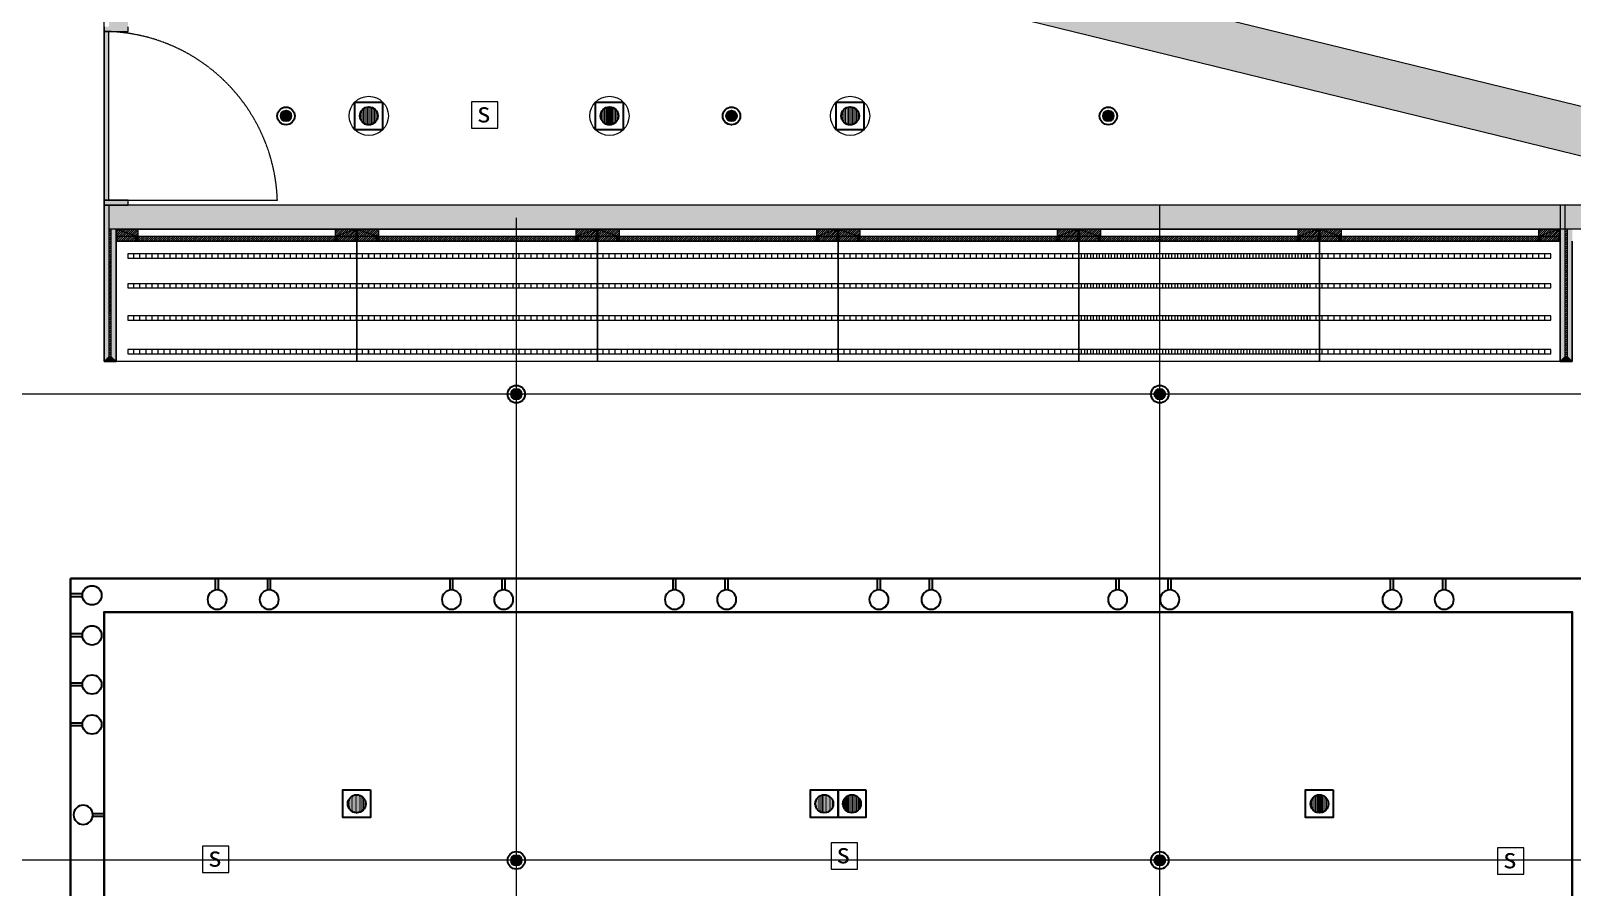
# Model space of a CAD drawing. Header units: millimetres. Extents: x 346472 to 732256, y -34068 to -15883.
# Drawn here: x 610642 to 617046, y -26308 to -22753 of the extents above; entities that cross this region are included whole.
import ezdxf

# ---------------------------------------------------------------- set-up
doc = ezdxf.new("R2010")
doc.units = ezdxf.units.MM
doc.header["$LTSCALE"] = 7
doc.linetypes.add('DASH', pattern=[0.35, 0.25, -0.1])
doc.linetypes.add('TRATTEGGIATA2', pattern=[9.525, 6.35, -3.175])
doc.layers.get('0').update_dxf_attribs({"lineweight": 0})
for name, color, linetype, lineweight in [('black lacquared metal', 1, 'Continuous', 9), ('EA7 FLOOR', 253, 'Continuous', 5), ('EA7 furniture', 7, 'Continuous', 5), ('LIGHTING LAY OUT', 1, 'Continuous', 18), ('materials', 1, 'Continuous', 40), ('QUOTE', 251, 'Continuous', 5), ('文字', 6, 'Continuous', 5), ('烟感喷淋', 5, 'Continuous', 0)]:
    doc.layers.add(name, color=color, linetype=linetype, lineweight=lineweight)
for name, color, linetype in [('LD_light', 253, 'Continuous'), ('mdf panels', 7, 'Continuous'), ('WALL', 7, 'Continuous'), ('walls', 7, 'Continuous'), ('消防', 5, 'Continuous')]:
    doc.layers.add(name, color=color, linetype=linetype)
doc.styles.add('图签-仿宋', font='')
doc.styles.get('图签-仿宋').set_extended_font_data('FangSong_GB2312')

# ---------------------------------------------------------------- blocks, each defined once
blk = doc.blocks.new('VIVO-M_F')
at = {"layer": 'LD_light', "color": 1}
for p, q in [((10141.08, -318.12), (10141.08, -312.06)), ((10141.08, -312.06), (10142.58, -312.06)), ((10142.58, -318.12), (10142.58, -312.06))]:
    blk.add_line(p, q, dxfattribs=at)
blk.add_circle((10141.83, -323.06), 5, dxfattribs=at)
blk = doc.blocks.new('Single Rec_1')
at = {"layer": 'LD_light'}
h = blk.add_hatch(dxfattribs=at)
h.set_pattern_fill('DOTS', color=1, scale=10, style=0)
h.set_pattern_definition([(0, (-51.6286, 0), (0.3125, 0.625), [0, -0.625])])
h.paths.add_polyline_path([(10111.94, -501.53, 1), (10103.73, -501.53, 1)])
at = {"layer": 'LD_light', "color": 1}
blk.add_lwpolyline([(10101.49, -495.18), (10114.19, -495.18), (10114.19, -507.88), (10101.49, -507.88)], close=True, dxfattribs=at)
blk.add_circle((10107.84, -501.53), 4.11, dxfattribs=at)
blk = doc.blocks.new('A$C1A5804E3')
at = {"color": 5, "ltscale": 2}
blk.add_lwpolyline([(-699236, -432956), (-698936, -432956), (-698936, -432656), (-699236, -432656)], close=True, dxfattribs=at)
at = {"color": 5, "ltscale": 2, "style": '图签-仿宋'}
blk.add_text('s', height=232, dxfattribs=at).set_placement((-699174, -432889))
blk = doc.blocks.new('12333')
at = {"layer": 'LD_light'}
h = blk.add_hatch(dxfattribs=at)
h.set_pattern_fill('DOTS', color=6, scale=90.551181, angle=-90, style=0)
h.set_pattern_definition([(270, (572990.7953, 65339.9095), (5.65944882, -2.8297244), [0, -5.65944882])])
h.paths.add_polyline_path([(568486.6, -26655.3, 1), (568412.2, -26655.3, 1)])
at = {"layer": 'LD_light', "color": 6, "elevation": -2.1}
blk.add_lwpolyline([(568506.9, -26597.8), (568506.9, -26712.8), (568391.9, -26712.8), (568391.9, -26597.8)], close=True, dxfattribs=at)
at = {"layer": 'LD_light', "color": 6}
blk.add_circle((568449.4, -26655.3, -2.1), 37.2, dxfattribs=at)
at = {"layer": 'QUOTE', "color": 6, "lineweight": 5}
blk.add_circle((568449.4, -26655.3, -2.1), 81.3, dxfattribs=at)

msp = doc.modelspace()

# ---------------------------------------------------------------- hatches: boundary and pattern name
at = {"lineweight": 5, "ltscale": 100}
h = msp.add_hatch(color=8, dxfattribs=at)
h.dxf.hatch_style = 1
h.paths.add_polyline_path([(611906.2, -23576.3), (611994.2, -23576.3), (611906.2, -23606.3)], flags=17)
h.paths.add_polyline_path([(611994.2, -23576.3), (611994.2, -23606.3), (611906.2, -23606.3)])
h.paths.add_polyline_path([(611916.2, -23606.3), (611994.2, -23606.3), (611994.2, -23626.3), (611916.2, -23626.3)])
h.paths.add_polyline_path([(610998.2, -23606.3), (611906.2, -23606.3), (611906.2, -23626.3), (610998.2, -23626.3)])
h.paths.add_polyline_path([(610998.2, -23576.3), (611086.2, -23576.3), (611086.2, -23606.3)], flags=17)
h.paths.add_polyline_path([(610998.2, -23576.3), (611086.2, -23606.3), (610998.2, -23606.3)])
h = msp.add_hatch(color=8, dxfattribs=at)
h.dxf.hatch_style = 1
h.paths.add_polyline_path([(612906.2, -23576.3), (612994.2, -23576.3), (612906.2, -23606.3)], flags=17)
h.paths.add_polyline_path([(612994.2, -23576.3), (612994.2, -23606.3), (612906.2, -23606.3)])
h.paths.add_polyline_path([(612916.2, -23606.3), (612994.2, -23606.3), (612994.2, -23626.3), (612916.2, -23626.3)])
h.paths.add_polyline_path([(611998.2, -23606.3), (612906.2, -23606.3), (612906.2, -23626.3), (611998.2, -23626.3)])
h.paths.add_polyline_path([(611998.2, -23576.3), (612086.2, -23576.3), (612086.2, -23606.3)], flags=17)
h.paths.add_polyline_path([(611998.2, -23576.3), (612086.2, -23606.3), (611998.2, -23606.3)])
h = msp.add_hatch(color=8, dxfattribs=at)
h.dxf.hatch_style = 1
h.paths.add_polyline_path([(613906.2, -23576.3), (613994.2, -23576.3), (613906.2, -23606.3)], flags=17)
h.paths.add_polyline_path([(613994.2, -23576.3), (613994.2, -23606.3), (613906.2, -23606.3)])
h.paths.add_polyline_path([(613916.2, -23606.3), (613994.2, -23606.3), (613994.2, -23626.3), (613916.2, -23626.3)])
h.paths.add_polyline_path([(612998.2, -23606.3), (613906.2, -23606.3), (613906.2, -23626.3), (612998.2, -23626.3)])
h.paths.add_polyline_path([(612998.2, -23576.3), (613086.2, -23576.3), (613086.2, -23606.3)], flags=17)
h.paths.add_polyline_path([(612998.2, -23576.3), (613086.2, -23606.3), (612998.2, -23606.3)])
h = msp.add_hatch(color=8, dxfattribs=at)
h.dxf.hatch_style = 1
h.paths.add_polyline_path([(614906.2, -23576.3), (614994.2, -23576.3), (614906.2, -23606.3)], flags=17)
h.paths.add_polyline_path([(614994.2, -23576.3), (614994.2, -23606.3), (614906.2, -23606.3)])
h.paths.add_polyline_path([(614916.2, -23606.3), (614994.2, -23606.3), (614994.2, -23626.3), (614916.2, -23626.3)])
h.paths.add_polyline_path([(613998.2, -23606.3), (614906.2, -23606.3), (614906.2, -23626.3), (613998.2, -23626.3)])
h.paths.add_polyline_path([(613998.2, -23576.3), (614086.2, -23576.3), (614086.2, -23606.3)], flags=17)
h.paths.add_polyline_path([(613998.2, -23576.3), (614086.2, -23606.3), (613998.2, -23606.3)])
h = msp.add_hatch(color=8, dxfattribs=at)
h.dxf.hatch_style = 1
h.paths.add_polyline_path([(615906.2, -23576.3), (615994.2, -23576.3), (615906.2, -23606.3)], flags=17)
h.paths.add_polyline_path([(615994.2, -23576.3), (615994.2, -23606.3), (615906.2, -23606.3)])
h.paths.add_polyline_path([(615916.2, -23606.3), (615994.2, -23606.3), (615994.2, -23626.3), (615916.2, -23626.3)])
h.paths.add_polyline_path([(614998.2, -23606.3), (615906.2, -23606.3), (615906.2, -23626.3), (614998.2, -23626.3)])
h.paths.add_polyline_path([(614998.2, -23576.3), (615086.2, -23576.3), (615086.2, -23606.3)], flags=17)
h.paths.add_polyline_path([(614998.2, -23576.3), (615086.2, -23606.3), (614998.2, -23606.3)])
h = msp.add_hatch(color=8, dxfattribs=at)
h.dxf.hatch_style = 1
h.paths.add_polyline_path([(616906.2, -23576.3), (616994.2, -23576.3), (616906.2, -23606.3)], flags=17)
h.paths.add_polyline_path([(616994.2, -23576.3), (616994.2, -23606.3), (616906.2, -23606.3)])
h.paths.add_polyline_path([(616916.2, -23606.3), (616994.2, -23606.3), (616994.2, -23626.3), (616916.2, -23626.3)])
h.paths.add_polyline_path([(615998.2, -23606.3), (616906.2, -23606.3), (616906.2, -23626.3), (615998.2, -23626.3)])
h.paths.add_polyline_path([(615998.2, -23576.3), (616086.2, -23576.3), (616086.2, -23606.3)], flags=17)
h.paths.add_polyline_path([(615998.2, -23576.3), (616086.2, -23606.3), (615998.2, -23606.3)])
at = {"layer": 'EA7 furniture', "lineweight": 5}
h = msp.add_hatch(color=8, dxfattribs=at)
h.dxf.hatch_style = 1
h.paths.add_polyline_path([(611046.2, -23456.3), (610966.2, -23456.3), (610946.2, -23456.3), (610946.2, -23476.3), (611046.2, -23476.3)])
h.paths.add_polyline_path([(611046.2, -22736.3), (610946.2, -22736.3), (610946.2, -22756.3), (611046.2, -22756.3)])
at = {"layer": 'LIGHTING LAY OUT'}
h = msp.add_hatch(dxfattribs=at)
h.set_pattern_fill('ACAD_ISO08W100', color=8, scale=5, angle=-90)
h.set_pattern_definition([(270, (804469.045, -15654.064), (25, -2e-14), [120, -15, 30, -15])])
h.paths.add_polyline_path([(612994.9, -23679.1), (611044.4, -23679.1), (611044.4, -23696.6), (612994.9, -23696.6)])
h = msp.add_hatch(dxfattribs=at)
h.set_pattern_fill('ACAD_ISO08W100', color=8, scale=5, angle=-90)
h.set_pattern_definition([(270, (805469.045, -15654.064), (25, -2e-14), [120, -15, 30, -15])])
h.paths.add_polyline_path([(613994.9, -23679.1), (612044.4, -23679.1), (612044.4, -23696.6), (613994.9, -23696.6)])
h = msp.add_hatch(dxfattribs=at)
h.set_pattern_fill('ACAD_ISO08W100', color=8, scale=5, angle=-90)
h.set_pattern_definition([(270, (807419.582, -15654.064), (25, -2e-14), [120, -15, 30, -15])])
h.paths.add_polyline_path([(615945.4, -23679.1), (613994.9, -23679.1), (613994.9, -23696.6), (615945.4, -23696.6)])
h = msp.add_hatch(dxfattribs=at)
h.set_pattern_fill('ACAD_ISO08W100', color=8, scale=5, angle=-90)
h.set_pattern_definition([(270, (808431.14, -15654.064), (25, -2e-14), [120, -15, 30, -15])])
h.paths.add_polyline_path([(616957, -23679.1), (615006.5, -23679.1), (615006.5, -23696.6), (616957, -23696.6)])
h = msp.add_hatch(dxfattribs=at)
h.set_pattern_fill('ACAD_ISO08W100', color=8, scale=5, angle=-90)
h.set_pattern_definition([(270, (804469.045, -15777.837), (25, -2e-14), [120, -15, 30, -15])])
h.paths.add_polyline_path([(612994.9, -23802.9), (611044.4, -23802.9), (611044.4, -23820.4), (612994.9, -23820.4)])
h = msp.add_hatch(dxfattribs=at)
h.set_pattern_fill('ACAD_ISO08W100', color=8, scale=5, angle=-90)
h.set_pattern_definition([(270, (805469.045, -15777.837), (25, -2e-14), [120, -15, 30, -15])])
h.paths.add_polyline_path([(613994.9, -23802.9), (612044.4, -23802.9), (612044.4, -23820.4), (613994.9, -23820.4)])
h = msp.add_hatch(dxfattribs=at)
h.set_pattern_fill('ACAD_ISO08W100', color=8, scale=5, angle=-90)
h.set_pattern_definition([(270, (807419.582, -15777.837), (25, -2e-14), [120, -15, 30, -15])])
h.paths.add_polyline_path([(615945.4, -23802.9), (613994.9, -23802.9), (613994.9, -23820.4), (615945.4, -23820.4)])
h = msp.add_hatch(dxfattribs=at)
h.set_pattern_fill('ACAD_ISO08W100', color=8, scale=5, angle=-90)
h.set_pattern_definition([(270, (808431.14, -15777.837), (25, -2e-14), [120, -15, 30, -15])])
h.paths.add_polyline_path([(616957, -23802.9), (615006.5, -23802.9), (615006.5, -23820.4), (616957, -23820.4)])
h = msp.add_hatch(dxfattribs=at)
h.set_pattern_fill('ACAD_ISO08W100', color=8, scale=5, angle=-90)
h.set_pattern_definition([(270, (804469.045, -15911.254), (25, -2e-14), [120, -15, 30, -15])])
h.paths.add_polyline_path([(612994.9, -23936.3), (611044.4, -23936.3), (611044.4, -23953.8), (612994.9, -23953.8)])
h = msp.add_hatch(dxfattribs=at)
h.set_pattern_fill('ACAD_ISO08W100', color=8, scale=5, angle=-90)
h.set_pattern_definition([(270, (805469.045, -15911.254), (25, -2e-14), [120, -15, 30, -15])])
h.paths.add_polyline_path([(613994.9, -23936.3), (612044.4, -23936.3), (612044.4, -23953.8), (613994.9, -23953.8)])
h = msp.add_hatch(dxfattribs=at)
h.set_pattern_fill('ACAD_ISO08W100', color=8, scale=5, angle=-90)
h.set_pattern_definition([(270, (807419.582, -15911.254), (25, -2e-14), [120, -15, 30, -15])])
h.paths.add_polyline_path([(615945.4, -23936.3), (613994.9, -23936.3), (613994.9, -23953.8), (615945.4, -23953.8)])
h = msp.add_hatch(dxfattribs=at)
h.set_pattern_fill('ACAD_ISO08W100', color=8, scale=5, angle=-90)
h.set_pattern_definition([(270, (808431.14, -15911.254), (25, -2e-14), [120, -15, 30, -15])])
h.paths.add_polyline_path([(616957, -23936.3), (615006.5, -23936.3), (615006.5, -23953.8), (616957, -23953.8)])
h = msp.add_hatch(dxfattribs=at)
h.set_pattern_fill('ACAD_ISO08W100', color=8, scale=5, angle=-90)
h.set_pattern_definition([(270, (804469.045, -16050.827), (25, -2e-14), [120, -15, 30, -15])])
h.paths.add_polyline_path([(612994.9, -24075.9), (611044.4, -24075.9), (611044.4, -24093.4), (612994.9, -24093.4)])
h = msp.add_hatch(dxfattribs=at)
h.set_pattern_fill('ACAD_ISO08W100', color=8, scale=5, angle=-90)
h.set_pattern_definition([(270, (805469.045, -16050.827), (25, -2e-14), [120, -15, 30, -15])])
h.paths.add_polyline_path([(613994.9, -24075.9), (612044.4, -24075.9), (612044.4, -24093.4), (613994.9, -24093.4)])
h = msp.add_hatch(dxfattribs=at)
h.set_pattern_fill('ACAD_ISO08W100', color=8, scale=5, angle=-90)
h.set_pattern_definition([(270, (807419.582, -16050.827), (25, -2e-14), [120, -15, 30, -15])])
h.paths.add_polyline_path([(615945.4, -24075.9), (613994.9, -24075.9), (613994.9, -24093.4), (615945.4, -24093.4)])
h = msp.add_hatch(dxfattribs=at)
h.set_pattern_fill('ACAD_ISO08W100', color=8, scale=5, angle=-90)
h.set_pattern_definition([(270, (808431.14, -16050.827), (25, -2e-14), [120, -15, 30, -15])])
h.paths.add_polyline_path([(616957, -24075.9), (615006.5, -24075.9), (615006.5, -24093.4), (616957, -24093.4)])
at = {"layer": 'mdf panels', "lineweight": 5}
h = msp.add_hatch(dxfattribs=at)
h.set_pattern_fill('ANSI31', color=8, scale=2)
h.set_pattern_definition([(45, (522135.709, -38311.0185), (-4.49012806, 4.49012806), [])])
h.paths.add_polyline_path([(611076.2, -23606.3), (610998.2, -23606.3), (610998.2, -23626.3), (611076.2, -23626.3)])
h.paths.add_polyline_path([(611086.2, -23576.3), (610998.2, -23576.3), (611086.2, -23606.3)], flags=17)
h.paths.add_polyline_path([(610998.2, -23576.3), (610998.2, -23606.3), (611076.2, -23606.3), (611086.2, -23606.3)], flags=17)
h.paths.add_polyline_path([(611994.2, -23576.3), (611906.2, -23576.3), (611994.2, -23606.3)], flags=17)
h.paths.add_polyline_path([(611906.2, -23576.3), (611906.2, -23606.3), (611994.2, -23606.3)], flags=17)
h.paths.add_polyline_path([(611906.2, -23626.3), (611906.2, -23606.3), (611086.2, -23606.3), (611086.2, -23626.3)])
h.paths.add_polyline_path([(611916.2, -23606.3), (611916.2, -23626.3), (611994.2, -23626.3), (611994.2, -23606.3)])
h = msp.add_hatch(dxfattribs=at)
h.set_pattern_fill('ANSI31', color=8, scale=2)
h.set_pattern_definition([(45, (523135.709, -38311.0185), (-4.49012806, 4.49012806), [])])
h.paths.add_polyline_path([(612076.2, -23606.3), (611998.2, -23606.3), (611998.2, -23626.3), (612076.2, -23626.3)])
h.paths.add_polyline_path([(612086.2, -23576.3), (611998.2, -23576.3), (612086.2, -23606.3)], flags=17)
h.paths.add_polyline_path([(611998.2, -23576.3), (611998.2, -23606.3), (612076.2, -23606.3), (612086.2, -23606.3)], flags=17)
h.paths.add_polyline_path([(612994.2, -23576.3), (612906.2, -23576.3), (612994.2, -23606.3)], flags=17)
h.paths.add_polyline_path([(612906.2, -23576.3), (612906.2, -23606.3), (612994.2, -23606.3)], flags=17)
h.paths.add_polyline_path([(612906.2, -23626.3), (612906.2, -23606.3), (612086.2, -23606.3), (612086.2, -23626.3)])
h.paths.add_polyline_path([(612916.2, -23606.3), (612916.2, -23626.3), (612994.2, -23626.3), (612994.2, -23606.3)])
h = msp.add_hatch(dxfattribs=at)
h.set_pattern_fill('ANSI31', color=8, scale=2)
h.set_pattern_definition([(45, (524135.709, -38311.0185), (-4.49012806, 4.49012806), [])])
h.paths.add_polyline_path([(613076.2, -23606.3), (612998.2, -23606.3), (612998.2, -23626.3), (613076.2, -23626.3)])
h.paths.add_polyline_path([(613086.2, -23576.3), (612998.2, -23576.3), (613086.2, -23606.3)], flags=17)
h.paths.add_polyline_path([(612998.2, -23576.3), (612998.2, -23606.3), (613076.2, -23606.3), (613086.2, -23606.3)], flags=17)
h.paths.add_polyline_path([(613994.2, -23576.3), (613906.2, -23576.3), (613994.2, -23606.3)], flags=17)
h.paths.add_polyline_path([(613906.2, -23576.3), (613906.2, -23606.3), (613994.2, -23606.3)], flags=17)
h.paths.add_polyline_path([(613906.2, -23626.3), (613906.2, -23606.3), (613086.2, -23606.3), (613086.2, -23626.3)])
h.paths.add_polyline_path([(613916.2, -23606.3), (613916.2, -23626.3), (613994.2, -23626.3), (613994.2, -23606.3)])
h = msp.add_hatch(dxfattribs=at)
h.set_pattern_fill('ANSI31', color=8, scale=2)
h.set_pattern_definition([(45, (525135.709, -38311.0185), (-4.49012806, 4.49012806), [])])
h.paths.add_polyline_path([(614076.2, -23606.3), (613998.2, -23606.3), (613998.2, -23626.3), (614076.2, -23626.3)])
h.paths.add_polyline_path([(614086.2, -23576.3), (613998.2, -23576.3), (614086.2, -23606.3)], flags=17)
h.paths.add_polyline_path([(613998.2, -23576.3), (613998.2, -23606.3), (614076.2, -23606.3), (614086.2, -23606.3)], flags=17)
h.paths.add_polyline_path([(614994.2, -23576.3), (614906.2, -23576.3), (614994.2, -23606.3)], flags=17)
h.paths.add_polyline_path([(614906.2, -23576.3), (614906.2, -23606.3), (614994.2, -23606.3)], flags=17)
h.paths.add_polyline_path([(614906.2, -23626.3), (614906.2, -23606.3), (614086.2, -23606.3), (614086.2, -23626.3)])
h.paths.add_polyline_path([(614916.2, -23606.3), (614916.2, -23626.3), (614994.2, -23626.3), (614994.2, -23606.3)])
h = msp.add_hatch(dxfattribs=at)
h.set_pattern_fill('ANSI31', color=8, scale=2)
h.set_pattern_definition([(45, (526135.709, -38311.0185), (-4.49012806, 4.49012806), [])])
h.paths.add_polyline_path([(615076.2, -23606.3), (614998.2, -23606.3), (614998.2, -23626.3), (615076.2, -23626.3)])
h.paths.add_polyline_path([(615086.2, -23576.3), (614998.2, -23576.3), (615086.2, -23606.3)], flags=17)
h.paths.add_polyline_path([(614998.2, -23576.3), (614998.2, -23606.3), (615076.2, -23606.3), (615086.2, -23606.3)], flags=17)
h.paths.add_polyline_path([(615994.2, -23576.3), (615906.2, -23576.3), (615994.2, -23606.3)], flags=17)
h.paths.add_polyline_path([(615906.2, -23576.3), (615906.2, -23606.3), (615994.2, -23606.3)], flags=17)
h.paths.add_polyline_path([(615906.2, -23626.3), (615906.2, -23606.3), (615086.2, -23606.3), (615086.2, -23626.3)])
h.paths.add_polyline_path([(615916.2, -23606.3), (615916.2, -23626.3), (615994.2, -23626.3), (615994.2, -23606.3)])
h = msp.add_hatch(dxfattribs=at)
h.set_pattern_fill('ANSI31', color=8, scale=2)
h.set_pattern_definition([(45, (527135.709, -38311.0185), (-4.49012806, 4.49012806), [])])
h.paths.add_polyline_path([(616076.2, -23606.3), (615998.2, -23606.3), (615998.2, -23626.3), (616076.2, -23626.3)])
h.paths.add_polyline_path([(616086.2, -23576.3), (615998.2, -23576.3), (616086.2, -23606.3)], flags=17)
h.paths.add_polyline_path([(615998.2, -23576.3), (615998.2, -23606.3), (616076.2, -23606.3), (616086.2, -23606.3)], flags=17)
h.paths.add_polyline_path([(616994.2, -23576.3), (616906.2, -23576.3), (616994.2, -23606.3)], flags=17)
h.paths.add_polyline_path([(616906.2, -23576.3), (616906.2, -23606.3), (616994.2, -23606.3)], flags=17)
h.paths.add_polyline_path([(616906.2, -23626.3), (616906.2, -23606.3), (616086.2, -23606.3), (616086.2, -23626.3)])
h.paths.add_polyline_path([(616916.2, -23606.3), (616916.2, -23626.3), (616994.2, -23626.3), (616994.2, -23606.3)])
at = {"layer": 'WALL', "lineweight": 5}
h = msp.add_hatch(color=8, dxfattribs=at)
h.dxf.hatch_style = 1
h.paths.add_polyline_path([(610966.2, -22756.3), (610946.2, -22756.3), (610946.2, -23456.3), (610966.2, -23456.3)])
h = msp.add_hatch(color=8, dxfattribs=at)
h.dxf.hatch_style = 1
h.paths.add_polyline_path([(610966.2, -24106.3), (610946.2, -24126.3), (610946.2, -23476.3), (610966.2, -23476.3)])
h = msp.add_hatch(color=8, dxfattribs=at)
h.dxf.hatch_style = 1
h.paths.add_polyline_path([(610976.2, -24106.3), (610996.2, -24126.3), (610996.2, -23577), (610976.2, -23577)])
h = msp.add_hatch(color=8, dxfattribs=at)
h.dxf.hatch_style = 1
h.paths.add_polyline_path([(617016.2, -24106.3), (616996.2, -24126.3), (616996.2, -23576.3), (617016.2, -23576.3)])
h = msp.add_hatch(color=8, dxfattribs=at)
h.dxf.hatch_style = 1
h.paths.add_polyline_path([(617026.2, -24106.3), (617046.2, -24126.3), (617046.2, -23577), (617026.2, -23577)])
h = msp.add_hatch(color=8, dxfattribs=at)
h.dxf.hatch_style = 1
h.paths.add_polyline_path([(610946.2, -24126.3), (610996.2, -24126.3), (610976.2, -24106.3), (610966.2, -24106.3)])
h = msp.add_hatch(color=8, dxfattribs=at)
h.dxf.hatch_style = 1
h.paths.add_polyline_path([(616996.2, -24126.3), (617046.2, -24126.3), (617026.2, -24106.3), (617016.2, -24106.3)])
at = {"layer": 'walls', "lineweight": 5}
h = msp.add_hatch(color=8, dxfattribs=at)
h.dxf.hatch_style = 1
h.paths.add_polyline_path([(608265.1, -18898.8), (607987.6, -19000.9), (608669, -21270), (608959.8, -28264.2), (609159.5, -28255.6), (608868.8, -21261.7), (613996.2, -22516.6), (613996.2, -22310.7), (608916.3, -21067.4)])
h.paths.add_polyline_path([(613996.2, -22310.7), (613996.2, -22516.6), (620889, -24203.6), (620752, -24763.5), (620733.3, -24839.8), (620830.4, -24863.6), (620927.6, -24887.4), (621130.8, -24056.9)])
h.paths.add_polyline_path([(620683.9, -25883), (620720.7, -25732.4), (620526.5, -25684.9), (620442.1, -26029.7), (622831.6, -26614.5), (622300.2, -28785.8), (622507.7, -28785.8), (623077.7, -26474.1)])
h.paths.add_polyline_path([(622507.7, -28785.8), (622300.2, -28785.8), (622259.7, -28951.2), (622454.8, -29000.3)])
h.paths.add_polyline_path([(622260.4, -28951.4), (622238.1, -29039.5), (622214.6, -29135.7), (622213.5, -29140), (623617, -29488.6), (623667.5, -29305.4)])
h = msp.add_hatch(dxfattribs=at)
h.set_pattern_fill('AR-CONC', color=8, scale=0.5)
h.paths.add_polyline_path([(618098.5, -23520.6), (617917.3, -23476.3), (613996.2, -23476.3), (613996.2, -23576.3), (618098.5, -23576.3)])
h.paths.add_polyline_path([(613996.2, -23476.3), (610996.2, -23476.3), (610966.2, -23476.3), (610966.2, -23576.3), (613996.2, -23576.3)])
h.paths.add_polyline_path([(611046.2, -21794.6), (610966.2, -21770.1), (610966.2, -22736.3), (611046.2, -22736.3)])
at = {"layer": '消防', "ltscale": 2}
for points in [[(611724.1, -23106.5, 1), (611680.3, -23106.5, 1)], [(613575.2, -23106.5, 1), (613531.4, -23106.5, 1)], [(615140.7, -23106.5, 1), (615097, -23106.5, 1)], [(612681.2, -24261.5, 1), (612637.5, -24261.5, 1)], [(615354.5, -24261.5, 1), (615310.8, -24261.5, 1)], [(612681.2, -26196.5, 1), (612637.5, -26196.5, 1)], [(615354.5, -26196.5, 1), (615310.8, -26196.5, 1)]]:
    msp.add_hatch(color=5, dxfattribs=at).paths.add_polyline_path(points)

# ---------------------------------------------------------------- linework, layer by layer
at = {"layer": 'black lacquared metal', "color": 8, "lineweight": 5}
for points in [[(610996.2, -23576.3), (611996.2, -23576.3), (611996.2, -24126.3), (610996.2, -24126.3)], [(610996.2, -23576.3), (610998.2, -23576.3), (610998.2, -23626.3), (610996.2, -23626.3)], [(611996.2, -23576.3), (611994.2, -23576.3), (611994.2, -23626.3), (611996.2, -23626.3)], [(611996.2, -23576.3), (612996.2, -23576.3), (612996.2, -24126.3), (611996.2, -24126.3)], [(611996.2, -23576.3), (611998.2, -23576.3), (611998.2, -23626.3), (611996.2, -23626.3)], [(612996.2, -23576.3), (612994.2, -23576.3), (612994.2, -23626.3), (612996.2, -23626.3)], [(612996.2, -23576.3), (613996.2, -23576.3), (613996.2, -24126.3), (612996.2, -24126.3)], [(612996.2, -23576.3), (612998.2, -23576.3), (612998.2, -23626.3), (612996.2, -23626.3)], [(613996.2, -23576.3), (613994.2, -23576.3), (613994.2, -23626.3), (613996.2, -23626.3)], [(613996.2, -23576.3), (614996.2, -23576.3), (614996.2, -24126.3), (613996.2, -24126.3)], [(613996.2, -23576.3), (613998.2, -23576.3), (613998.2, -23626.3), (613996.2, -23626.3)], [(614996.2, -23576.3), (614994.2, -23576.3), (614994.2, -23626.3), (614996.2, -23626.3)], [(614996.2, -23576.3), (615996.2, -23576.3), (615996.2, -24126.3), (614996.2, -24126.3)], [(614996.2, -23576.3), (614998.2, -23576.3), (614998.2, -23626.3), (614996.2, -23626.3)], [(615996.2, -23576.3), (615994.2, -23576.3), (615994.2, -23626.3), (615996.2, -23626.3)], [(615996.2, -23576.3), (616996.2, -23576.3), (616996.2, -24126.3), (615996.2, -24126.3)], [(615996.2, -23576.3), (615998.2, -23576.3), (615998.2, -23626.3), (615996.2, -23626.3)], [(616996.2, -23576.3), (616994.2, -23576.3), (616994.2, -23626.3), (616996.2, -23626.3)]]:
    msp.add_lwpolyline(points, close=True, dxfattribs=at)
at = {"layer": 'black lacquared metal', "color": 8, "linetype": 'TRATTEGGIATA2', "lineweight": 5}
for points in [[(610996.2, -23576.3), (611996.2, -23576.3), (611996.2, -23626.3), (610996.2, -23626.3)], [(610996.2, -23576.3), (611996.2, -23576.3), (611996.2, -23626.3), (610996.2, -23626.3)], [(611996.2, -23576.3), (612996.2, -23576.3), (612996.2, -23626.3), (611996.2, -23626.3)], [(611996.2, -23576.3), (612996.2, -23576.3), (612996.2, -23626.3), (611996.2, -23626.3)], [(612996.2, -23576.3), (613996.2, -23576.3), (613996.2, -23626.3), (612996.2, -23626.3)], [(612996.2, -23576.3), (613996.2, -23576.3), (613996.2, -23626.3), (612996.2, -23626.3)], [(613996.2, -23576.3), (614996.2, -23576.3), (614996.2, -23626.3), (613996.2, -23626.3)], [(613996.2, -23576.3), (614996.2, -23576.3), (614996.2, -23626.3), (613996.2, -23626.3)], [(614996.2, -23576.3), (615996.2, -23576.3), (615996.2, -23626.3), (614996.2, -23626.3)], [(614996.2, -23576.3), (615996.2, -23576.3), (615996.2, -23626.3), (614996.2, -23626.3)], [(615996.2, -23576.3), (616996.2, -23576.3), (616996.2, -23626.3), (615996.2, -23626.3)], [(615996.2, -23576.3), (616996.2, -23576.3), (616996.2, -23626.3), (615996.2, -23626.3)]]:
    msp.add_lwpolyline(points, close=True, dxfattribs=at)
at = {"layer": 'EA7 FLOOR', "color": 8, "lineweight": 5}
for p, q in [((610946.2, -24126.3), (610946.2, -23466.3)), ((616996.2, -24126.3), (616996.2, -23576.3))]:
    msp.add_line(p, q, dxfattribs=at)
at = {"layer": 'EA7 furniture', "color": 8, "linetype": 'Continuous', "lineweight": 5}
for p, q in [((610966.2, -23580.5), (610969.8, -23577)), ((610966.2, -23589.5), (610976.2, -23579.5)), ((610966.2, -23598.5), (610976.2, -23588.5)), ((610966.2, -23607.5), (610976.2, -23597.5)), ((610966.2, -23616.5), (610976.2, -23606.5)), ((610966.2, -23625.4), (610976.2, -23615.4)), ((610966.2, -23634.4), (610976.2, -23624.4)), ((617016.2, -23580.5), (617019.8, -23577)), ((617016.2, -23589.5), (617026.2, -23579.5)), ((617016.2, -23598.5), (617026.2, -23588.5)), ((617016.2, -23607.5), (617026.2, -23597.5)), ((617016.2, -23616.5), (617026.2, -23606.5)), ((617016.2, -23625.4), (617026.2, -23615.4)), ((617016.2, -23634.4), (617026.2, -23624.4)), ((610966.2, -23643.4), (610976.2, -23633.4)), ((610966.2, -23652.4), (610976.2, -23642.4)), ((610966.2, -23661.4), (610976.2, -23651.4)), ((610966.2, -23670.3), (610976.2, -23660.3)), ((610966.2, -23679.3), (610976.2, -23669.3)), ((610966.2, -23688.3), (610976.2, -23678.3)), ((610966.2, -23697.3), (610976.2, -23687.3)), ((617016.2, -23643.4), (617026.2, -23633.4)), ((617016.2, -23652.4), (617026.2, -23642.4)), ((617016.2, -23661.4), (617026.2, -23651.4)), ((617016.2, -23670.3), (617026.2, -23660.3)), ((617016.2, -23679.3), (617026.2, -23669.3)), ((617016.2, -23688.3), (617026.2, -23678.3)), ((617016.2, -23697.3), (617026.2, -23687.3)), ((610966.2, -23706.3), (610976.2, -23696.3)), ((610966.2, -23715.2), (610976.2, -23705.2)), ((610966.2, -23724.2), (610976.2, -23714.2)), ((610966.2, -23733.2), (610976.2, -23723.2)), ((610966.2, -23742.2), (610976.2, -23732.2)), ((610966.2, -23751.2), (610976.2, -23741.2)), ((610966.2, -23760.1), (610976.2, -23750.1)), ((610966.2, -23769.1), (610976.2, -23759.1)), ((617016.2, -23706.3), (617026.2, -23696.3)), ((617016.2, -23715.2), (617026.2, -23705.2)), ((617016.2, -23724.2), (617026.2, -23714.2)), ((617016.2, -23733.2), (617026.2, -23723.2)), ((617016.2, -23742.2), (617026.2, -23732.2)), ((617016.2, -23751.2), (617026.2, -23741.2)), ((617016.2, -23760.1), (617026.2, -23750.1)), ((617016.2, -23769.1), (617026.2, -23759.1)), ((610966.2, -23778.1), (610976.2, -23768.1)), ((610966.2, -23787.1), (610976.2, -23777.1)), ((610966.2, -23796.1), (610976.2, -23786.1)), ((610966.2, -23805), (610976.2, -23795)), ((610966.2, -23814), (610976.2, -23804)), ((610966.2, -23823), (610976.2, -23813)), ((610966.2, -23832), (610976.2, -23822)), ((617016.2, -23778.1), (617026.2, -23768.1)), ((617016.2, -23787.1), (617026.2, -23777.1)), ((617016.2, -23796.1), (617026.2, -23786.1)), ((617016.2, -23805), (617026.2, -23795)), ((617016.2, -23814), (617026.2, -23804)), ((617016.2, -23823), (617026.2, -23813)), ((617016.2, -23832), (617026.2, -23822)), ((610966.2, -23841), (610976.2, -23831)), ((610966.2, -23849.9), (610976.2, -23839.9)), ((610966.2, -23858.9), (610976.2, -23848.9)), ((610966.2, -23867.9), (610976.2, -23857.9)), ((610966.2, -23876.9), (610976.2, -23866.9)), ((610966.2, -23885.9), (610976.2, -23875.9)), ((610966.2, -23894.8), (610976.2, -23884.8)), ((617016.2, -23841), (617026.2, -23831)), ((617016.2, -23849.9), (617026.2, -23839.9)), ((617016.2, -23858.9), (617026.2, -23848.9)), ((617016.2, -23867.9), (617026.2, -23857.9)), ((617016.2, -23876.9), (617026.2, -23866.9)), ((617016.2, -23885.9), (617026.2, -23875.9)), ((617016.2, -23894.8), (617026.2, -23884.8)), ((610966.2, -23903.8), (610976.2, -23893.8)), ((610966.2, -23912.8), (610976.2, -23902.8)), ((610966.2, -23921.8), (610976.2, -23911.8)), ((610966.2, -23930.8), (610976.2, -23920.8)), ((610966.2, -23939.7), (610976.2, -23929.7)), ((610966.2, -23948.7), (610976.2, -23938.7)), ((610966.2, -23957.7), (610976.2, -23947.7)), ((617016.2, -23903.8), (617026.2, -23893.8)), ((617016.2, -23912.8), (617026.2, -23902.8)), ((617016.2, -23921.8), (617026.2, -23911.8)), ((617016.2, -23930.8), (617026.2, -23920.8)), ((617016.2, -23939.7), (617026.2, -23929.7)), ((617016.2, -23948.7), (617026.2, -23938.7)), ((617016.2, -23957.7), (617026.2, -23947.7)), ((610966.2, -23966.7), (610976.2, -23956.7)), ((610966.2, -23975.7), (610976.2, -23965.7)), ((610966.2, -23984.6), (610976.2, -23974.6)), ((610966.2, -23993.6), (610976.2, -23983.6)), ((610966.2, -24002.6), (610976.2, -23992.6)), ((610966.2, -24011.6), (610976.2, -24001.6)), ((610966.2, -24020.6), (610976.2, -24010.6)), ((617016.2, -23966.7), (617026.2, -23956.7)), ((617016.2, -23975.7), (617026.2, -23965.7)), ((617016.2, -23984.6), (617026.2, -23974.6)), ((617016.2, -23993.6), (617026.2, -23983.6)), ((617016.2, -24002.6), (617026.2, -23992.6)), ((617016.2, -24011.6), (617026.2, -24001.6)), ((617016.2, -24020.6), (617026.2, -24010.6)), ((610966.2, -24029.5), (610976.2, -24019.5)), ((610966.2, -24038.5), (610976.2, -24028.5)), ((610966.2, -24047.5), (610976.2, -24037.5)), ((610966.2, -24056.5), (610976.2, -24046.5)), ((610966.2, -24065.5), (610976.2, -24055.5)), ((610966.2, -24074.4), (610976.2, -24064.4)), ((610966.2, -24083.4), (610976.2, -24073.4)), ((617016.2, -24029.5), (617026.2, -24019.5)), ((617016.2, -24038.5), (617026.2, -24028.5)), ((617016.2, -24047.5), (617026.2, -24037.5)), ((617016.2, -24056.5), (617026.2, -24046.5)), ((617016.2, -24065.5), (617026.2, -24055.5)), ((617016.2, -24074.4), (617026.2, -24064.4)), ((617016.2, -24083.4), (617026.2, -24073.4)), ((610966.2, -24092.4), (610976.2, -24082.4)), ((610966.2, -24101.4), (610976.2, -24091.4)), ((610970.3, -24106.3), (610976.2, -24100.4)), ((617016.2, -24092.4), (617026.2, -24082.4)), ((617016.2, -24101.4), (617026.2, -24091.4)), ((617020.3, -24106.3), (617026.2, -24100.4))]:
    msp.add_line(p, q, dxfattribs=at)
at = {"layer": 'EA7 furniture', "color": 8, "lineweight": 5}
for p, q in [((616996.2, -23576.3), (616996.2, -24126.3)), ((617046.2, -23576.3), (616996.2, -23576.3)), ((616996.2, -24126.3), (617046.2, -24126.3))]:
    msp.add_line(p, q, dxfattribs=at)
at = {"layer": 'LIGHTING LAY OUT', "color": 8}
for points in [[(612994.9, -23679.1), (611044.4, -23679.1), (611044.4, -23696.6), (612994.9, -23696.6)], [(613994.9, -23679.1), (612044.4, -23679.1), (612044.4, -23696.6), (613994.9, -23696.6)], [(615945.4, -23679.1), (613994.9, -23679.1), (613994.9, -23696.6), (615945.4, -23696.6)], [(616957, -23679.1), (615006.5, -23679.1), (615006.5, -23696.6), (616957, -23696.6)], [(612994.9, -23802.9), (611044.4, -23802.9), (611044.4, -23820.4), (612994.9, -23820.4)], [(613994.9, -23802.9), (612044.4, -23802.9), (612044.4, -23820.4), (613994.9, -23820.4)], [(615945.4, -23802.9), (613994.9, -23802.9), (613994.9, -23820.4), (615945.4, -23820.4)], [(616957, -23802.9), (615006.5, -23802.9), (615006.5, -23820.4), (616957, -23820.4)], [(612994.9, -23936.3), (611044.4, -23936.3), (611044.4, -23953.8), (612994.9, -23953.8)], [(613994.9, -23936.3), (612044.4, -23936.3), (612044.4, -23953.8), (613994.9, -23953.8)], [(615945.4, -23936.3), (613994.9, -23936.3), (613994.9, -23953.8), (615945.4, -23953.8)], [(616957, -23936.3), (615006.5, -23936.3), (615006.5, -23953.8), (616957, -23953.8)], [(612994.9, -24075.9), (611044.4, -24075.9), (611044.4, -24093.4), (612994.9, -24093.4)], [(613994.9, -24075.9), (612044.4, -24075.9), (612044.4, -24093.4), (613994.9, -24093.4)], [(615945.4, -24075.9), (613994.9, -24075.9), (613994.9, -24093.4), (615945.4, -24093.4)], [(616957, -24075.9), (615006.5, -24075.9), (615006.5, -24093.4), (616957, -24093.4)]]:
    msp.add_lwpolyline(points, close=True, dxfattribs=at)
at = {"layer": 'LIGHTING LAY OUT', "color": 8, "lineweight": 30, "elevation": -0.2}
msp.add_lwpolyline([(610806.2, -25026.3), (617186.2, -25026.3), (617188.2, -27705.6), (617048.2, -27705.6), (617046.2, -25166.3), (610946.2, -25166.3), (610948.2, -27680.5), (610808.2, -27680.5), (610806.2, -25026.3)], dxfattribs=at)
at = {"layer": 'materials', "color": 8, "lineweight": 5}
for p, q in [((610996.2, -24126.3), (610946.2, -24126.3)), ((617046.2, -24126.3), (616996.2, -24126.3)), ((617046.2, -24126.3), (616996.2, -24126.3))]:
    msp.add_line(p, q, dxfattribs=at)
at = {"layer": 'mdf panels', "color": 8, "lineweight": 5}
for p, q in [((610996.2, -23576.3), (610996.2, -23626.3)), ((610996.2, -23576.3), (610996.2, -23626.3)), ((610998.2, -23576.3), (610998.2, -23626.3)), ((610998.2, -23576.3), (611086.2, -23606.3)), ((611994.2, -23576.3), (611906.2, -23606.3)), ((611994.2, -23576.3), (611994.2, -23626.3)), ((611996.2, -23576.3), (611996.2, -23626.3)), ((611996.2, -23576.3), (611996.2, -23626.3)), ((611996.2, -23576.3), (611996.2, -23626.3)), ((611996.2, -23576.3), (611996.2, -23626.3)), ((611998.2, -23576.3), (611998.2, -23626.3)), ((611998.2, -23576.3), (612086.2, -23606.3)), ((612994.2, -23576.3), (612906.2, -23606.3)), ((612994.2, -23576.3), (612994.2, -23626.3)), ((612996.2, -23576.3), (612996.2, -23626.3)), ((612996.2, -23576.3), (612996.2, -23626.3)), ((612996.2, -23576.3), (612996.2, -23626.3)), ((612996.2, -23576.3), (612996.2, -23626.3)), ((612998.2, -23576.3), (612998.2, -23626.3)), ((612998.2, -23576.3), (613086.2, -23606.3)), ((613994.2, -23576.3), (613906.2, -23606.3)), ((613994.2, -23576.3), (613994.2, -23626.3)), ((613996.2, -23576.3), (613996.2, -23626.3)), ((613996.2, -23576.3), (613996.2, -23626.3)), ((613996.2, -23576.3), (613996.2, -23626.3)), ((613996.2, -23576.3), (613996.2, -23626.3)), ((613998.2, -23576.3), (613998.2, -23626.3)), ((613998.2, -23576.3), (614086.2, -23606.3)), ((614994.2, -23576.3), (614906.2, -23606.3)), ((614994.2, -23576.3), (614994.2, -23626.3)), ((614996.2, -23576.3), (614996.2, -23626.3)), ((614996.2, -23576.3), (614996.2, -23626.3)), ((614996.2, -23576.3), (614996.2, -23626.3)), ((614996.2, -23576.3), (614996.2, -23626.3)), ((614998.2, -23576.3), (614998.2, -23626.3)), ((614998.2, -23576.3), (615086.2, -23606.3)), ((615994.2, -23576.3), (615906.2, -23606.3)), ((615994.2, -23576.3), (615994.2, -23626.3)), ((615996.2, -23576.3), (615996.2, -23626.3)), ((615996.2, -23576.3), (615996.2, -23626.3)), ((615996.2, -23576.3), (615996.2, -23626.3)), ((615996.2, -23576.3), (615996.2, -23626.3)), ((615998.2, -23576.3), (615998.2, -23626.3)), ((615998.2, -23576.3), (616086.2, -23606.3)), ((616994.2, -23576.3), (616906.2, -23606.3)), ((616994.2, -23576.3), (616994.2, -23626.3)), ((616996.2, -23576.3), (616996.2, -23626.3)), ((616996.2, -23576.3), (616996.2, -23626.3))]:
    msp.add_line(p, q, dxfattribs=at)
for points in [[(610996.2, -23576.3), (611996.2, -23576.3), (611996.2, -23626.3), (610996.2, -23626.3)], [(610998.2, -23576.3), (611086.2, -23576.3), (611086.2, -23606.3), (610998.2, -23606.3)], [(610998.2, -23626.3), (611994.2, -23626.3), (611994.2, -23606.3), (610998.2, -23606.3)], [(611076.2, -23626.3), (611086.2, -23626.3), (611086.2, -23606.3), (611076.2, -23606.3)], [(611994.2, -23576.3), (611906.2, -23576.3), (611906.2, -23606.3), (611994.2, -23606.3)], [(611916.2, -23626.3), (611906.2, -23626.3), (611906.2, -23606.3), (611916.2, -23606.3)], [(611996.2, -23576.3), (612996.2, -23576.3), (612996.2, -23626.3), (611996.2, -23626.3)], [(611998.2, -23576.3), (612086.2, -23576.3), (612086.2, -23606.3), (611998.2, -23606.3)], [(611998.2, -23626.3), (612994.2, -23626.3), (612994.2, -23606.3), (611998.2, -23606.3)], [(612076.2, -23626.3), (612086.2, -23626.3), (612086.2, -23606.3), (612076.2, -23606.3)], [(612994.2, -23576.3), (612906.2, -23576.3), (612906.2, -23606.3), (612994.2, -23606.3)], [(612916.2, -23626.3), (612906.2, -23626.3), (612906.2, -23606.3), (612916.2, -23606.3)], [(612996.2, -23576.3), (613996.2, -23576.3), (613996.2, -23626.3), (612996.2, -23626.3)], [(612998.2, -23576.3), (613086.2, -23576.3), (613086.2, -23606.3), (612998.2, -23606.3)], [(612998.2, -23626.3), (613994.2, -23626.3), (613994.2, -23606.3), (612998.2, -23606.3)], [(613076.2, -23626.3), (613086.2, -23626.3), (613086.2, -23606.3), (613076.2, -23606.3)], [(613994.2, -23576.3), (613906.2, -23576.3), (613906.2, -23606.3), (613994.2, -23606.3)], [(613916.2, -23626.3), (613906.2, -23626.3), (613906.2, -23606.3), (613916.2, -23606.3)], [(613996.2, -23576.3), (614996.2, -23576.3), (614996.2, -23626.3), (613996.2, -23626.3)], [(613998.2, -23576.3), (614086.2, -23576.3), (614086.2, -23606.3), (613998.2, -23606.3)], [(613998.2, -23626.3), (614994.2, -23626.3), (614994.2, -23606.3), (613998.2, -23606.3)], [(614076.2, -23626.3), (614086.2, -23626.3), (614086.2, -23606.3), (614076.2, -23606.3)], [(614994.2, -23576.3), (614906.2, -23576.3), (614906.2, -23606.3), (614994.2, -23606.3)], [(614916.2, -23626.3), (614906.2, -23626.3), (614906.2, -23606.3), (614916.2, -23606.3)], [(614996.2, -23576.3), (615996.2, -23576.3), (615996.2, -23626.3), (614996.2, -23626.3)], [(614998.2, -23576.3), (615086.2, -23576.3), (615086.2, -23606.3), (614998.2, -23606.3)], [(614998.2, -23626.3), (615994.2, -23626.3), (615994.2, -23606.3), (614998.2, -23606.3)], [(615076.2, -23626.3), (615086.2, -23626.3), (615086.2, -23606.3), (615076.2, -23606.3)], [(615994.2, -23576.3), (615906.2, -23576.3), (615906.2, -23606.3), (615994.2, -23606.3)], [(615916.2, -23626.3), (615906.2, -23626.3), (615906.2, -23606.3), (615916.2, -23606.3)], [(615996.2, -23576.3), (616996.2, -23576.3), (616996.2, -23626.3), (615996.2, -23626.3)], [(615998.2, -23576.3), (616086.2, -23576.3), (616086.2, -23606.3), (615998.2, -23606.3)], [(615998.2, -23626.3), (616994.2, -23626.3), (616994.2, -23606.3), (615998.2, -23606.3)], [(616076.2, -23626.3), (616086.2, -23626.3), (616086.2, -23606.3), (616076.2, -23606.3)], [(616994.2, -23576.3), (616906.2, -23576.3), (616906.2, -23606.3), (616994.2, -23606.3)], [(616916.2, -23626.3), (616906.2, -23626.3), (616906.2, -23606.3), (616916.2, -23606.3)]]:
    msp.add_lwpolyline(points, close=True, dxfattribs=at)
for points in [[(611076.2, -23626.3), (611076.2, -23606.3), (611086.2, -23606.3), (611086.2, -23626.3)], [(611076.2, -23606.3), (611086.2, -23606.3), (611086.2, -23626.3), (611084.2, -23626.3), (611084.2, -23608.3), (611078.2, -23608.3), (611078.2, -23626.3), (611076.2, -23626.3), (611076.2, -23606.3)], [(611078.2, -23626.3), (611076.2, -23626.3), (611076.2, -23606.3), (611086.2, -23606.3), (611086.2, -23626.3), (611084.2, -23626.3)], [(611086.2, -23626.3), (611086.2, -23606.3), (611076.2, -23606.3), (611076.2, -23626.3)], [(611086.2, -23606.3), (611076.2, -23606.3), (611076.2, -23626.3), (611078.2, -23626.3), (611078.2, -23608.3), (611084.2, -23608.3), (611084.2, -23626.3), (611086.2, -23626.3), (611086.2, -23606.3)], [(611078.2, -23626.3), (611078.2, -23608.3), (611084.2, -23608.3), (611084.2, -23626.3)], [(611084.2, -23626.3), (611084.2, -23608.3), (611078.2, -23608.3), (611078.2, -23626.3)], [(611916.2, -23626.3), (611916.2, -23606.3), (611906.2, -23606.3), (611906.2, -23626.3)], [(611916.2, -23606.3), (611906.2, -23606.3), (611906.2, -23626.3), (611908.2, -23626.3), (611908.2, -23608.3), (611914.2, -23608.3), (611914.2, -23626.3), (611916.2, -23626.3), (611916.2, -23606.3)], [(611914.2, -23626.3), (611914.2, -23608.3), (611908.2, -23608.3), (611908.2, -23626.3)], [(612076.2, -23626.3), (612076.2, -23606.3), (612086.2, -23606.3), (612086.2, -23626.3)], [(612076.2, -23606.3), (612086.2, -23606.3), (612086.2, -23626.3), (612084.2, -23626.3), (612084.2, -23608.3), (612078.2, -23608.3), (612078.2, -23626.3), (612076.2, -23626.3), (612076.2, -23606.3)], [(612078.2, -23626.3), (612076.2, -23626.3), (612076.2, -23606.3), (612086.2, -23606.3), (612086.2, -23626.3), (612084.2, -23626.3)], [(612086.2, -23626.3), (612086.2, -23606.3), (612076.2, -23606.3), (612076.2, -23626.3)], [(612086.2, -23606.3), (612076.2, -23606.3), (612076.2, -23626.3), (612078.2, -23626.3), (612078.2, -23608.3), (612084.2, -23608.3), (612084.2, -23626.3), (612086.2, -23626.3), (612086.2, -23606.3)], [(612078.2, -23626.3), (612078.2, -23608.3), (612084.2, -23608.3), (612084.2, -23626.3)], [(612084.2, -23626.3), (612084.2, -23608.3), (612078.2, -23608.3), (612078.2, -23626.3)], [(612916.2, -23626.3), (612916.2, -23606.3), (612906.2, -23606.3), (612906.2, -23626.3)], [(612916.2, -23606.3), (612906.2, -23606.3), (612906.2, -23626.3), (612908.2, -23626.3), (612908.2, -23608.3), (612914.2, -23608.3), (612914.2, -23626.3), (612916.2, -23626.3), (612916.2, -23606.3)], [(612914.2, -23626.3), (612914.2, -23608.3), (612908.2, -23608.3), (612908.2, -23626.3)], [(613076.2, -23626.3), (613076.2, -23606.3), (613086.2, -23606.3), (613086.2, -23626.3)], [(613076.2, -23606.3), (613086.2, -23606.3), (613086.2, -23626.3), (613084.2, -23626.3), (613084.2, -23608.3), (613078.2, -23608.3), (613078.2, -23626.3), (613076.2, -23626.3), (613076.2, -23606.3)], [(613078.2, -23626.3), (613076.2, -23626.3), (613076.2, -23606.3), (613086.2, -23606.3), (613086.2, -23626.3), (613084.2, -23626.3)], [(613086.2, -23626.3), (613086.2, -23606.3), (613076.2, -23606.3), (613076.2, -23626.3)], [(613086.2, -23606.3), (613076.2, -23606.3), (613076.2, -23626.3), (613078.2, -23626.3), (613078.2, -23608.3), (613084.2, -23608.3), (613084.2, -23626.3), (613086.2, -23626.3), (613086.2, -23606.3)], [(613078.2, -23626.3), (613078.2, -23608.3), (613084.2, -23608.3), (613084.2, -23626.3)], [(613084.2, -23626.3), (613084.2, -23608.3), (613078.2, -23608.3), (613078.2, -23626.3)], [(613916.2, -23626.3), (613916.2, -23606.3), (613906.2, -23606.3), (613906.2, -23626.3)], [(613916.2, -23606.3), (613906.2, -23606.3), (613906.2, -23626.3), (613908.2, -23626.3), (613908.2, -23608.3), (613914.2, -23608.3), (613914.2, -23626.3), (613916.2, -23626.3), (613916.2, -23606.3)], [(613914.2, -23626.3), (613914.2, -23608.3), (613908.2, -23608.3), (613908.2, -23626.3)], [(614076.2, -23626.3), (614076.2, -23606.3), (614086.2, -23606.3), (614086.2, -23626.3)], [(614076.2, -23606.3), (614086.2, -23606.3), (614086.2, -23626.3), (614084.2, -23626.3), (614084.2, -23608.3), (614078.2, -23608.3), (614078.2, -23626.3), (614076.2, -23626.3), (614076.2, -23606.3)], [(614078.2, -23626.3), (614076.2, -23626.3), (614076.2, -23606.3), (614086.2, -23606.3), (614086.2, -23626.3), (614084.2, -23626.3)], [(614086.2, -23626.3), (614086.2, -23606.3), (614076.2, -23606.3), (614076.2, -23626.3)], [(614086.2, -23606.3), (614076.2, -23606.3), (614076.2, -23626.3), (614078.2, -23626.3), (614078.2, -23608.3), (614084.2, -23608.3), (614084.2, -23626.3), (614086.2, -23626.3), (614086.2, -23606.3)], [(614078.2, -23626.3), (614078.2, -23608.3), (614084.2, -23608.3), (614084.2, -23626.3)], [(614084.2, -23626.3), (614084.2, -23608.3), (614078.2, -23608.3), (614078.2, -23626.3)], [(614916.2, -23626.3), (614916.2, -23606.3), (614906.2, -23606.3), (614906.2, -23626.3)], [(614916.2, -23606.3), (614906.2, -23606.3), (614906.2, -23626.3), (614908.2, -23626.3), (614908.2, -23608.3), (614914.2, -23608.3), (614914.2, -23626.3), (614916.2, -23626.3), (614916.2, -23606.3)], [(614914.2, -23626.3), (614914.2, -23608.3), (614908.2, -23608.3), (614908.2, -23626.3)], [(615076.2, -23626.3), (615076.2, -23606.3), (615086.2, -23606.3), (615086.2, -23626.3)], [(615076.2, -23606.3), (615086.2, -23606.3), (615086.2, -23626.3), (615084.2, -23626.3), (615084.2, -23608.3), (615078.2, -23608.3), (615078.2, -23626.3), (615076.2, -23626.3), (615076.2, -23606.3)], [(615078.2, -23626.3), (615076.2, -23626.3), (615076.2, -23606.3), (615086.2, -23606.3), (615086.2, -23626.3), (615084.2, -23626.3)], [(615086.2, -23626.3), (615086.2, -23606.3), (615076.2, -23606.3), (615076.2, -23626.3)], [(615086.2, -23606.3), (615076.2, -23606.3), (615076.2, -23626.3), (615078.2, -23626.3), (615078.2, -23608.3), (615084.2, -23608.3), (615084.2, -23626.3), (615086.2, -23626.3), (615086.2, -23606.3)], [(615078.2, -23626.3), (615078.2, -23608.3), (615084.2, -23608.3), (615084.2, -23626.3)], [(615084.2, -23626.3), (615084.2, -23608.3), (615078.2, -23608.3), (615078.2, -23626.3)], [(615916.2, -23626.3), (615916.2, -23606.3), (615906.2, -23606.3), (615906.2, -23626.3)], [(615916.2, -23606.3), (615906.2, -23606.3), (615906.2, -23626.3), (615908.2, -23626.3), (615908.2, -23608.3), (615914.2, -23608.3), (615914.2, -23626.3), (615916.2, -23626.3), (615916.2, -23606.3)], [(615914.2, -23626.3), (615914.2, -23608.3), (615908.2, -23608.3), (615908.2, -23626.3)], [(616076.2, -23626.3), (616076.2, -23606.3), (616086.2, -23606.3), (616086.2, -23626.3)], [(616076.2, -23606.3), (616086.2, -23606.3), (616086.2, -23626.3), (616084.2, -23626.3), (616084.2, -23608.3), (616078.2, -23608.3), (616078.2, -23626.3), (616076.2, -23626.3), (616076.2, -23606.3)], [(616078.2, -23626.3), (616076.2, -23626.3), (616076.2, -23606.3), (616086.2, -23606.3), (616086.2, -23626.3), (616084.2, -23626.3)], [(616086.2, -23626.3), (616086.2, -23606.3), (616076.2, -23606.3), (616076.2, -23626.3)], [(616086.2, -23606.3), (616076.2, -23606.3), (616076.2, -23626.3), (616078.2, -23626.3), (616078.2, -23608.3), (616084.2, -23608.3), (616084.2, -23626.3), (616086.2, -23626.3), (616086.2, -23606.3)], [(616078.2, -23626.3), (616078.2, -23608.3), (616084.2, -23608.3), (616084.2, -23626.3)], [(616084.2, -23626.3), (616084.2, -23608.3), (616078.2, -23608.3), (616078.2, -23626.3)], [(616916.2, -23626.3), (616916.2, -23606.3), (616906.2, -23606.3), (616906.2, -23626.3)], [(616916.2, -23606.3), (616906.2, -23606.3), (616906.2, -23626.3), (616908.2, -23626.3), (616908.2, -23608.3), (616914.2, -23608.3), (616914.2, -23626.3), (616916.2, -23626.3), (616916.2, -23606.3)], [(616914.2, -23626.3), (616914.2, -23608.3), (616908.2, -23608.3), (616908.2, -23626.3)]]:
    msp.add_lwpolyline(points, dxfattribs=at)
at = {"layer": 'QUOTE', "color": 5, "lineweight": 5}
for p, q in [((615332.7, -29716.4), (615332.7, -23476.7)), ((612659.3, -29716.4), (612659.3, -23529.2))]:
    msp.add_line(p, q, dxfattribs=at)
at = {"layer": 'WALL', "color": 8, "lineweight": 5}
for p, q in [((608916.3, -21067.4), (621130.8, -24056.9)), ((608868.8, -21261.7), (620889, -24203.6)), ((610946.2, -23476.3), (610946.2, -24126.3)), ((610966.2, -23476.3, 0), (610966.2, -24106.3)), ((616996.2, -23476.3), (616996.2, -24126.3)), ((617016.2, -23476.3, 0), (617016.2, -24106.3)), ((610976.2, -24106.3), (610976.2, -23577)), ((610996.2, -23626.3), (610996.2, -24126.3)), ((610996.2, -24126.3), (610996.2, -23626.3)), ((617026.2, -24106.3), (617026.2, -23577)), ((617046.2, -23626.3), (617046.2, -24126.3)), ((617046.2, -24126.3), (617046.2, -23626.3)), ((610966.2, -24106.3), (610946.2, -24126.3)), ((610946.2, -24126.3), (610996.2, -24126.3)), ((610966.2, -24106.3), (610976.2, -24106.3)), ((610976.2, -24106.3), (610996.2, -24126.3)), ((617016.2, -24106.3), (616996.2, -24126.3)), ((616996.2, -24126.3), (617046.2, -24126.3)), ((617016.2, -24106.3), (617026.2, -24106.3)), ((617026.2, -24106.3), (617046.2, -24126.3))]:
    msp.add_line(p, q, dxfattribs=at)
at = {"layer": 'walls', "color": 8, "lineweight": 5}
for p, q in [((610946.2, -23576.3), (610946.2, -21770.1)), ((610946.2, -22736.3), (610946.2, -22756.3)), ((610966.2, -22756.3), (610946.2, -22756.3)), ((610946.2, -22756.3), (610946.2, -23456.3)), ((610946.2, -22756.3), (611046.2, -22756.3)), ((610966.2, -23456.3), (610966.2, -22756.3)), ((611046.2, -22756.3), (611046.2, -22736.3)), ((610946.2, -23456.3), (610966.2, -23456.3)), ((611046.2, -23456.3), (610946.2, -23456.3)), ((610946.2, -23456.3), (610946.2, -23476.3)), ((617917.3, -23476.3, 1), (610946.2, -23476.3)), ((610946.2, -23476.3), (611046.2, -23476.3)), ((611046.2, -23476.3), (611046.2, -23456.3)), ((618098.5, -23576.3, 1), (610966.2, -23576.3, 0))]:
    msp.add_line(p, q, dxfattribs=at)
at = {"layer": 'walls', "color": 8, "linetype": 'DASH', "lineweight": 5}
msp.add_line((610966.2, -23456.3), (611666.2, -23456.3), dxfattribs=at)
msp.add_arc((610940.7, -23481.8), 726, 2.01444, 87.98556, dxfattribs=at)
at = {"layer": '消防', "color": 5, "ltscale": 2}
for centre, radius in [((611702.2, -23106.5), 36.5), ((611702.2, -23106.5), 21.9), ((613553.3, -23106.5), 36.5), ((613553.3, -23106.5), 21.9), ((615118.9, -23106.5), 36.5), ((615118.9, -23106.5), 21.9), ((612659.3, -24261.5), 36.5), ((612659.3, -24261.5), 21.9), ((615332.7, -24261.5), 36.5), ((615332.7, -24261.5), 21.9), ((612659.3, -26196.5), 36.5), ((612659.3, -26196.5), 21.9), ((615332.7, -26196.5), 36.5), ((615332.7, -26196.5), 21.9)]:
    msp.add_circle(centre, radius, dxfattribs=at)
at = {"layer": '烟感喷淋'}
for p, q in [((618847.3, -24261.5), (608295.7, -24261.5)), ((618815.8, -26196.5), (608295.7, -26196.5))]:
    msp.add_line(p, q, dxfattribs=at)

# ---------------------------------------------------------------- block references
at = {"layer": 'LIGHTING LAY OUT', "color": 8}
for name, p, xscale, yscale, zscale, rotation in [('Single Rec_1', (616587.6, 68421.4), 9.055118110259047, 9.055118110259047, 9.055118110259047, 270), ('Single Rec_1', (617587.6, 68421.4), 9.055118110259047, 9.055118110259047, 9.055118110259047, 270), ('Single Rec_1', (618587.6, 68421.4), 9.055118110259047, 9.055118110259047, 9.055118110259047, 270), ('VIVO-M_F', (692550.5, -22529.7, -0.2), -8, 8, 8, 7.465626764791011e-05), ('VIVO-M_F', (692767, -22529.7, -0.2), -8, 8, 8, 7.465626764791011e-05), ('VIVO-M_F', (693524.5, -22529.7, -0.2), -8, 8, 8, 7.465626764791011e-05), ('VIVO-M_F', (693741.1, -22529.7, -0.2), -8, 8, 8, 7.465626764791011e-05), ('VIVO-M_F', (694451.1, -22529.7, -0.2), -8, 8, 8, 7.465626764791011e-05), ('VIVO-M_F', (694667.6, -22529.7, -0.2), -8, 8, 8, 7.465626764791011e-05), ('VIVO-M_F', (695300.4, -22529.7, -0.2), -8, 8, 8, 7.465626764791011e-05), ('VIVO-M_F', (695517, -22529.7, -0.2), -8, 8, 8, 7.465626764791011e-05), ('VIVO-M_F', (696292.3, -22529.7, -0.2), -8, 8, 8, 7.465626764791011e-05), ('VIVO-M_F', (696508.8, -22529.7, -0.2), -8, 8, 8, 7.465626764791011e-05), ('VIVO-M_F', (697432.6, -22529.7, -0.2), -8, 8, 8, 7.465626764791011e-05), ('VIVO-M_F', (697649.2, -22529.7, -0.2), -8, 8, 8, 7.465626764791011e-05), ('VIVO-M_F', (608311.5, -106231.3, -0.2), 8, 8, 8, 89.99992534373229), ('VIVO-M_F', (608311.5, -106397.4, -0.2), 8, 8, 8, 89.99992534373229), ('VIVO-M_F', (608311.5, -106601.3, -0.2), 8, 8, 8, 89.99992534373229), ('VIVO-M_F', (608311.5, -106767.4, -0.2), 8, 8, 8, 89.99992534373229), ('Single Rec_1', (616537.6, 65565.9), 9.055118110259047, 9.055118110259047, 9.055118110259047, 270), ('Single Rec_1', (618480.1, 65565.9), 9.055118110259047, 9.055118110259047, 9.055118110259047, 270), ('Single Rec_1', (618595.1, 65565.9), 9.055118110259047, 9.055118110259047, 9.055118110259047, 270), ('Single Rec_1', (620537.6, 65565.9), 9.055118110259047, 9.055118110259047, 9.055118110259047, 270), ('VIVO-M_F', (613647.2, -107135.7, -0.2), -8, 7.999999999999999, 8, 270.1435220144693)]:
    msp.add_blockref(name, p, dxfattribs=dict(at, xscale=xscale, yscale=yscale, zscale=zscale, rotation=rotation))
at = {"layer": 'QUOTE', "color": 10, "lineweight": 5}
for p in [(43596.8, 3549, 2.1), (44596.8, 3549, 2.1), (45596.8, 3549, 2.1)]:
    msp.add_blockref('12333', p, dxfattribs=at)
at = {"layer": '文字', "color": 6, "ltscale": 2, "xscale": 0.3645, "yscale": 0.3645, "zscale": 0.3645}
for p in [(867344.4, 134654.8), (868838.2, 131579.1), (866227.1, 131565.1), (871607.8, 131558.4)]:
    msp.add_blockref('A$C1A5804E3', p, dxfattribs=at)

doc.saveas('drawing.dxf')
